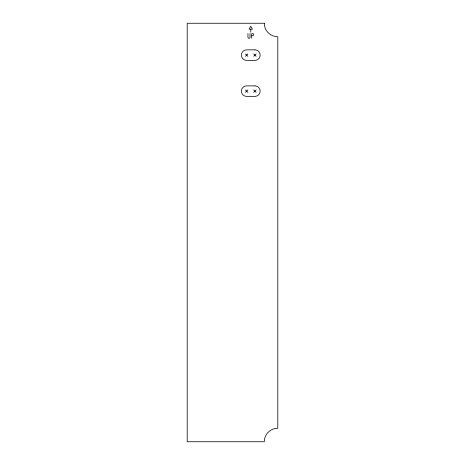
<?xml version="1.0" encoding="UTF-8"?>
<svg xmlns="http://www.w3.org/2000/svg" width="465" height="465" viewBox="0 0 465 465"><rect width="100%" height="100%" fill="white"/><g stroke="black" fill="none" stroke-linecap="round" stroke-linejoin="round"><path stroke-width="0.7" d="M245.427 56.317L247.857 53.894M253.687 56.317L256.11 53.894M245.427 92.349L247.857 89.925M253.687 92.349L256.11 89.925M250.652 29.196L249.071 29.196L250.769 26.255L252.472 29.196L250.769 29.196L250.769 32.259M251.815 35.776L252.437 35.776A1.157 1.157 0 0 0 253.594 34.619A1.157 1.157 0 0 0 252.437 33.457L251.716 33.875L251.693 38.264M253.687 53.894L256.11 56.317M245.427 53.894L247.857 56.317M253.687 89.925L256.11 92.349M245.427 89.925L247.857 92.349M250.025 33.457L250.025 37.276A1.04 1.04 0 0 1 248.99 38.316A1.04 1.04 0 0 1 247.95 37.276L247.95 33.457M264.283 23.25L187.203 23.25L187.203 441.75L264.283 441.75A13.514 13.514 0 0 1 277.797 428.236L277.797 36.764A13.514 13.514 0 0 1 264.283 23.25M254.901 49.854L246.642 49.854A5.255 5.255 0 0 0 241.387 55.108A5.255 5.255 0 0 0 246.642 60.363L254.901 60.363A5.255 5.255 0 0 0 260.156 55.108A5.255 5.255 0 0 0 254.901 49.854M254.901 85.886L246.642 85.886A5.255 5.255 0 0 0 241.387 91.14A5.255 5.255 0 0 0 246.642 96.395L254.901 96.395A5.255 5.255 0 0 0 260.156 91.14A5.255 5.255 0 0 0 254.901 85.886"/></g></svg>
